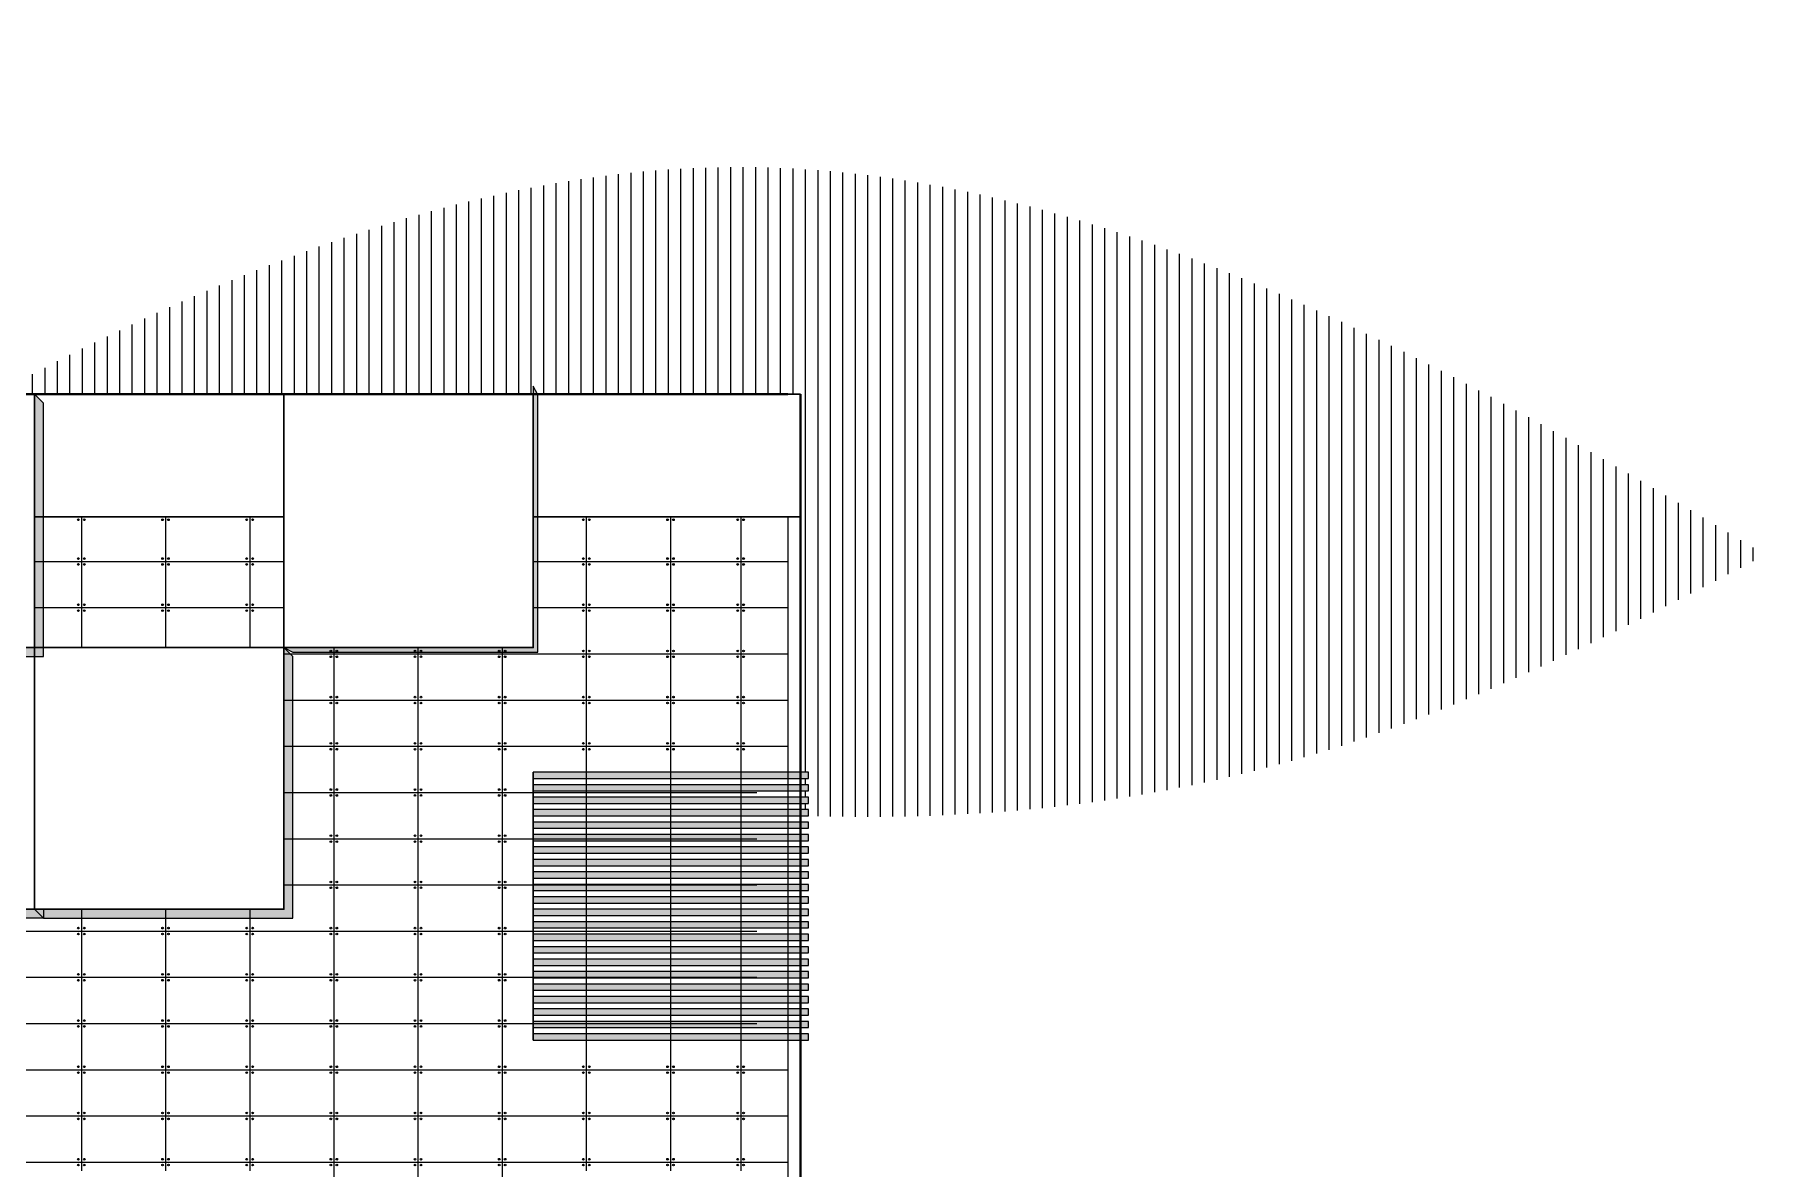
# Model space of a CAD drawing. Header units: millimetres. Extents: x 1564 to 2013, y 216 to 285.
# Drawn here: x 1663.26 to 1704.9, y 257.26 to 284.56 of the extents above; entities that cross this region are included whole.
import ezdxf

# ---------------------------------------------------------------- set-up
doc = ezdxf.new("R2010")
doc.units = ezdxf.units.MM
doc.header["$LTSCALE"] = 10
for name, color, linetype, lineweight in [('CINZA', 252, 'Continuous', 13), ('cinza 03', 252, 'Continuous', 13), ('pn 02', 16, 'Continuous', 20), ('PN 05', 50, 'Continuous', 40), ('PN-01', 90, 'Continuous', 13), ('PN-03', 180, 'Continuous', 30)]:
    doc.layers.add(name, color=color, linetype=linetype, lineweight=lineweight)

msp = doc.modelspace()

# ---------------------------------------------------------------- hatches: boundary and pattern name
at = {"layer": 'cinza 03'}
for points in [[(1657.255, 269.8), (1657.467, 269.588), (1663.467, 269.588), (1663.467, 275.688), (1663.255, 275.9), (1663.255, 269.8)], [(1675.367, 269.688), (1675.367, 275.888), (1675.255, 276.1), (1675.255, 269.8), (1669.255, 269.8), (1669.467, 269.688)], [(1669.467, 269.588), (1669.255, 269.8), (1669.255, 263.5), (1663.255, 263.5), (1663.467, 263.288), (1669.467, 263.288)], [(1663.467, 263.288), (1657.255, 263.288), (1657.255, 263.5), (1663.467, 263.5)]]:
    msp.add_hatch(color=256, dxfattribs=at).paths.add_polyline_path(points)
h = msp.add_hatch(color=256, dxfattribs=at)
h.paths.add_polyline_path([(1681.88, 266.65), (1681.88, 266.8), (1675.255, 266.8), (1675.255, 266.65)])
h.paths.add_polyline_path([(1681.88, 266.35), (1681.88, 266.5), (1675.255, 266.5), (1675.255, 266.35)])
h.paths.add_polyline_path([(1681.88, 266.05), (1681.88, 266.2), (1675.255, 266.2), (1675.255, 266.05)])
h.paths.add_polyline_path([(1681.88, 265.75), (1681.88, 265.9), (1675.255, 265.9), (1675.255, 265.75)])
h.paths.add_polyline_path([(1681.88, 265.45), (1681.88, 265.6), (1675.255, 265.6), (1675.255, 265.45)])
h.paths.add_polyline_path([(1681.88, 265.15), (1681.88, 265.3), (1675.255, 265.3), (1675.255, 265.15)])
h.paths.add_polyline_path([(1681.88, 264.85), (1681.88, 265), (1675.255, 265), (1675.255, 264.85)])
h.paths.add_polyline_path([(1681.88, 264.55), (1681.88, 264.7), (1675.255, 264.7), (1675.255, 264.55)])
h.paths.add_polyline_path([(1681.88, 264.25), (1681.88, 264.4), (1675.255, 264.4), (1675.255, 264.25)])
h.paths.add_polyline_path([(1681.88, 263.95), (1681.88, 264.1), (1675.255, 264.1), (1675.255, 263.95)])
h.paths.add_polyline_path([(1681.88, 263.65), (1681.88, 263.8), (1675.255, 263.8), (1675.255, 263.65)])
h.paths.add_polyline_path([(1681.88, 263.35), (1681.88, 263.5), (1675.255, 263.5), (1675.255, 263.35)])
h.paths.add_polyline_path([(1681.88, 263.05), (1681.88, 263.2), (1675.255, 263.2), (1675.255, 263.05)])
h.paths.add_polyline_path([(1681.88, 262.75), (1681.88, 262.9), (1675.255, 262.9), (1675.255, 262.75)])
h.paths.add_polyline_path([(1681.88, 262.45), (1681.88, 262.6), (1675.255, 262.6), (1675.255, 262.45)])
h.paths.add_polyline_path([(1681.88, 262.15), (1681.88, 262.3), (1675.255, 262.3), (1675.255, 262.15)])
h.paths.add_polyline_path([(1681.88, 261.85), (1681.88, 262), (1675.255, 262), (1675.255, 261.85)])
h.paths.add_polyline_path([(1681.88, 261.55), (1681.88, 261.7), (1675.255, 261.7), (1675.255, 261.55)])
h.paths.add_polyline_path([(1681.88, 261.25), (1681.88, 261.4), (1675.255, 261.4), (1675.255, 261.25)])
h.paths.add_polyline_path([(1681.88, 260.95), (1681.88, 261.1), (1675.255, 261.1), (1675.255, 260.95)])
h.paths.add_polyline_path([(1681.88, 260.35), (1681.88, 260.5), (1675.255, 260.5), (1675.255, 260.35)])
h.paths.add_polyline_path([(1681.88, 260.65), (1681.88, 260.8), (1675.255, 260.8), (1675.255, 260.65)])
at = {"layer": 'pn 02'}
h = msp.add_hatch(dxfattribs=at)
h.set_pattern_fill('_USER', color=140, scale=0.3, angle=90, style=0, pattern_type=0)
h.set_pattern_definition([(90, (1590.90576, 221.25), (-0.3, 2e-17), [])])
edge = h.paths.add_edge_path()
edge.add_spline(control_points=[(1653.723, 272.421), (1649.599, 273.826), (1644.023, 275.356), (1639.063, 273.384), (1637.727, 272.661)], knot_values=[9.508053, 9.508053, 9.508053, 9.508053, 21.736416, 26.395086, 26.395086, 26.395086, 26.395086], degree=3, periodic=0)
edge.add_spline(control_points=[(1637.727, 272.661), (1638.074, 272.453), (1638.421, 272.243), (1638.768, 272.032)], knot_values=[3.711064, 3.711064, 3.711064, 3.711064, 4.844924, 4.844924, 4.844924, 4.844924], degree=3, periodic=0)
edge.add_spline(control_points=[(1638.768, 272.032), (1636.636, 270.92), (1634.502, 269.823), (1632.339, 268.882)], knot_values=[71.619996, 71.619996, 71.619996, 71.619996, 78.72037, 78.72037, 78.72037, 78.72037], degree=3, periodic=0)
edge.add_spline(control_points=[(1632.339, 268.882), (1631.646, 268.313), (1630.956, 267.728), (1630.267, 267.139)], knot_values=[0.564265, 0.564265, 0.564265, 0.564265, 3.087588, 3.087588, 3.087588, 3.087588], degree=3, periodic=0)
edge.add_spline(control_points=[(1630.267, 267.139), (1632.818, 266.044), (1640.695, 263.765), (1648.411, 267.705), (1653.723, 270.844)], knot_values=[58.295447, 58.295447, 58.295447, 58.295447, 66.578969, 83.972473, 83.972473, 83.972473, 83.972473], degree=3, periodic=0)
edge.add_line((1653.723, 270.844), (1653.723, 272.421))
edge = h.paths.add_edge_path()
edge.add_line((1675.255, 276.1), (1675.361, 275.9))
edge.add_line((1675.361, 275.9), (1681.38, 275.9))
edge.add_line((1681.38, 275.9), (1681.68, 275.9))
edge.add_line((1681.68, 275.9), (1681.68, 272.95))
edge.add_line((1681.68, 272.95), (1681.68, 266.8))
edge.add_line((1681.68, 266.8), (1681.88, 266.8))
edge.add_line((1681.88, 266.8), (1681.88, 266.65))
edge.add_line((1681.88, 266.65), (1681.68, 266.65))
edge.add_line((1681.68, 266.65), (1681.68, 266.5))
edge.add_line((1681.68, 266.5), (1681.88, 266.5))
edge.add_line((1681.88, 266.5), (1681.88, 266.35))
edge.add_line((1681.88, 266.35), (1681.68, 266.35))
edge.add_line((1681.68, 266.35), (1681.68, 266.2))
edge.add_line((1681.68, 266.2), (1681.88, 266.2))
edge.add_line((1681.88, 266.2), (1681.88, 266.05))
edge.add_line((1681.88, 266.05), (1681.68, 266.05))
edge.add_line((1681.68, 266.05), (1681.68, 265.9))
edge.add_line((1681.68, 265.9), (1681.88, 265.9))
edge.add_line((1681.88, 265.9), (1681.88, 265.75))
edge.add_spline(control_points=[(1681.828, 265.75), (1686.143, 265.613), (1694.066, 266.471), (1701.456, 270.236), (1704.9, 272.032)], knot_values=[54.157835, 54.157835, 54.157835, 54.157835, 67.246944, 78.72037, 78.72037, 78.72037, 78.72037], degree=3, periodic=0)
edge.add_spline(control_points=[(1704.9, 272.032), (1696.593, 277.076), (1682.665, 284.562), (1668, 279.002), (1662.303, 275.9)], knot_values=[3.711064, 3.711064, 3.711064, 3.711064, 30.849498, 49.03647, 49.03647, 49.03647, 49.03647], degree=3, periodic=0)
edge.add_line((1662.303, 275.9), (1675.255, 275.9))
edge.add_line((1675.255, 275.9), (1675.255, 276.1))

# ---------------------------------------------------------------- linework, layer by layer
at = {"layer": 'CINZA'}
for p, q in [((1663.255, 272.95), (1669.255, 272.95)), ((1664.38, 272.95), (1664.38, 269.8)), ((1666.405, 272.95), (1666.405, 269.8)), ((1668.43, 272.95), (1668.43, 269.8)), ((1675.255, 272.95), (1680.63, 272.95)), ((1676.53, 272.95), (1676.53, 257.2)), ((1678.555, 272.95), (1678.555, 257.2)), ((1680.244, 272.95), (1680.244, 257.2)), ((1663.255, 271.875), (1669.255, 271.875)), ((1675.255, 271.875), (1681.38, 271.875)), ((1663.255, 270.763), (1669.255, 270.763)), ((1675.255, 270.763), (1681.38, 270.763)), ((1669.255, 269.65), (1681.38, 269.65)), ((1670.455, 269.8), (1670.455, 254.05)), ((1672.48, 269.8), (1672.48, 254.05)), ((1674.505, 269.8), (1674.505, 254.05)), ((1669.255, 268.538), (1681.38, 268.538)), ((1669.255, 267.425), (1681.38, 267.425)), ((1669.255, 266.313), (1680.63, 266.313)), ((1669.255, 265.2), (1680.63, 265.2)), ((1669.255, 264.088), (1680.63, 264.088)), ((1664.38, 263.5), (1664.38, 257.2)), ((1666.405, 263.5), (1666.405, 257.2)), ((1668.43, 263.5), (1668.43, 257.2)), ((1654.255, 262.975), (1680.63, 262.975)), ((1654.255, 261.863), (1680.63, 261.863)), ((1654.255, 260.75), (1680.63, 260.75)), ((1654.255, 259.638), (1681.38, 259.638)), ((1654.255, 258.525), (1681.38, 258.525)), ((1654.255, 257.413), (1681.38, 257.413))]:
    msp.add_line(p, q, dxfattribs=at)
for centre in [(1664.309, 272.879), (1664.451, 272.879), (1666.334, 272.879), (1666.476, 272.879), (1668.359, 272.879), (1668.501, 272.879), (1676.459, 272.879), (1676.601, 272.879), (1678.484, 272.879), (1678.626, 272.879), (1680.173, 272.879), (1680.314, 272.879), (1664.309, 271.946), (1664.451, 271.946), (1666.334, 271.946), (1666.476, 271.946), (1668.359, 271.946), (1668.501, 271.946), (1676.459, 271.946), (1676.601, 271.946), (1678.484, 271.946), (1678.626, 271.946), (1680.173, 271.946), (1680.314, 271.946), (1664.309, 271.804), (1664.451, 271.804), (1666.334, 271.804), (1666.476, 271.804), (1668.359, 271.804), (1668.501, 271.804), (1676.459, 271.804), (1676.601, 271.804), (1678.484, 271.804), (1678.626, 271.804), (1680.173, 271.804), (1680.314, 271.804), (1664.309, 270.833), (1664.309, 270.692), (1664.451, 270.833), (1664.451, 270.692), (1666.334, 270.833), (1666.334, 270.692), (1666.476, 270.833), (1666.476, 270.692), (1668.359, 270.833), (1668.359, 270.692), (1668.501, 270.833), (1668.501, 270.692), (1676.459, 270.833), (1676.459, 270.692), (1676.601, 270.833), (1676.601, 270.692), (1678.484, 270.833), (1678.484, 270.692), (1678.626, 270.833), (1678.626, 270.692), (1680.173, 270.833), (1680.173, 270.692), (1680.314, 270.833), (1680.314, 270.692), (1670.384, 269.721), (1670.384, 269.579), (1670.526, 269.721), (1670.526, 269.579), (1672.409, 269.721), (1672.409, 269.579), (1672.551, 269.721), (1672.551, 269.579), (1674.434, 269.721), (1674.434, 269.579), (1674.576, 269.721), (1674.576, 269.579), (1676.459, 269.721), (1676.459, 269.579), (1676.601, 269.721), (1676.601, 269.579), (1678.484, 269.721), (1678.484, 269.579), (1678.626, 269.721), (1678.626, 269.579), (1680.173, 269.721), (1680.173, 269.579), (1680.314, 269.721), (1680.314, 269.579), (1670.384, 268.608), (1670.526, 268.608), (1672.409, 268.608), (1672.551, 268.608), (1674.434, 268.608), (1674.576, 268.608), (1676.459, 268.608), (1676.601, 268.608), (1678.484, 268.608), (1678.626, 268.608), (1680.173, 268.608), (1680.314, 268.608), (1670.384, 268.467), (1670.526, 268.467), (1672.409, 268.467), (1672.551, 268.467), (1674.434, 268.467), (1674.576, 268.467), (1676.459, 268.467), (1676.601, 268.467), (1678.484, 268.467), (1678.626, 268.467), (1680.173, 268.467), (1680.314, 268.467), (1670.384, 267.496), (1670.384, 267.354), (1670.526, 267.496), (1670.526, 267.354), (1672.409, 267.496), (1672.409, 267.354), (1672.551, 267.496), (1672.551, 267.354), (1674.434, 267.496), (1674.434, 267.354), (1674.576, 267.496), (1674.576, 267.354), (1676.459, 267.496), (1676.459, 267.354), (1676.601, 267.496), (1676.601, 267.354), (1678.484, 267.496), (1678.484, 267.354), (1678.626, 267.496), (1678.626, 267.354), (1680.173, 267.496), (1680.173, 267.354), (1680.314, 267.496), (1680.314, 267.354), (1670.384, 266.383), (1670.384, 266.242), (1670.526, 266.383), (1670.526, 266.242), (1672.409, 266.383), (1672.409, 266.242), (1672.551, 266.383), (1672.551, 266.242), (1674.434, 266.383), (1674.434, 266.242), (1674.576, 266.383), (1674.576, 266.242), (1670.384, 265.271), (1670.526, 265.271), (1672.409, 265.271), (1672.551, 265.271), (1674.434, 265.271), (1674.576, 265.271), (1670.384, 265.129), (1670.526, 265.129), (1672.409, 265.129), (1672.551, 265.129), (1674.434, 265.129), (1674.576, 265.129), (1670.384, 264.158), (1670.384, 264.017), (1670.526, 264.158), (1670.526, 264.017), (1672.409, 264.158), (1672.409, 264.017), (1672.551, 264.158), (1672.551, 264.017), (1674.434, 264.158), (1674.434, 264.017), (1674.576, 264.158), (1674.576, 264.017), (1664.309, 263.046), (1664.309, 262.904), (1664.451, 263.046), (1664.451, 262.904), (1666.334, 263.046), (1666.334, 262.904), (1666.476, 263.046), (1666.476, 262.904), (1668.359, 263.046), (1668.359, 262.904), (1668.501, 263.046), (1668.501, 262.904), (1670.384, 263.046), (1670.384, 262.904), (1670.526, 263.046), (1670.526, 262.904), (1672.409, 263.046), (1672.409, 262.904), (1672.551, 263.046), (1672.551, 262.904), (1674.434, 263.046), (1674.434, 262.904), (1674.576, 263.046), (1674.576, 262.904), (1664.309, 261.933), (1664.451, 261.933), (1666.334, 261.933), (1666.476, 261.933), (1668.359, 261.933), (1668.501, 261.933), (1670.384, 261.933), (1670.526, 261.933), (1672.409, 261.933), (1672.551, 261.933), (1674.434, 261.933), (1674.576, 261.933), (1664.309, 261.792), (1664.451, 261.792), (1666.334, 261.792), (1666.476, 261.792), (1668.359, 261.792), (1668.501, 261.792), (1670.384, 261.792), (1670.526, 261.792), (1672.409, 261.792), (1672.551, 261.792), (1674.434, 261.792), (1674.576, 261.792), (1664.309, 260.821), (1664.309, 260.679), (1664.451, 260.821), (1664.451, 260.679), (1666.334, 260.821), (1666.334, 260.679), (1666.476, 260.821), (1666.476, 260.679), (1668.359, 260.821), (1668.359, 260.679), (1668.501, 260.821), (1668.501, 260.679), (1670.384, 260.821), (1670.384, 260.679), (1670.526, 260.821), (1670.526, 260.679), (1672.409, 260.821), (1672.409, 260.679), (1672.551, 260.821), (1672.551, 260.679), (1674.434, 260.821), (1674.434, 260.679), (1674.576, 260.821), (1674.576, 260.679), (1664.309, 259.708), (1664.309, 259.567), (1664.451, 259.708), (1664.451, 259.567), (1666.334, 259.708), (1666.334, 259.567), (1666.476, 259.708), (1666.476, 259.567), (1668.359, 259.708), (1668.359, 259.567), (1668.501, 259.708), (1668.501, 259.567), (1670.384, 259.708), (1670.384, 259.567), (1670.526, 259.708), (1670.526, 259.567), (1672.409, 259.708), (1672.409, 259.567), (1672.551, 259.708), (1672.551, 259.567), (1674.434, 259.708), (1674.434, 259.567), (1674.576, 259.708), (1674.576, 259.567), (1676.459, 259.708), (1676.459, 259.567), (1676.601, 259.708), (1676.601, 259.567), (1678.484, 259.708), (1678.484, 259.567), (1678.626, 259.708), (1678.626, 259.567), (1680.173, 259.708), (1680.173, 259.567), (1680.314, 259.708), (1680.314, 259.567), (1664.309, 258.596), (1664.309, 258.454), (1664.451, 258.596), (1664.451, 258.454), (1666.334, 258.596), (1666.334, 258.454), (1666.476, 258.596), (1666.476, 258.454), (1668.359, 258.596), (1668.359, 258.454), (1668.501, 258.596), (1668.501, 258.454), (1670.384, 258.596), (1670.384, 258.454), (1670.526, 258.596), (1670.526, 258.454), (1672.409, 258.596), (1672.409, 258.454), (1672.551, 258.596), (1672.551, 258.454), (1674.434, 258.596), (1674.434, 258.454), (1674.576, 258.596), (1674.576, 258.454), (1676.459, 258.596), (1676.459, 258.454), (1676.601, 258.596), (1676.601, 258.454), (1678.484, 258.596), (1678.484, 258.454), (1678.626, 258.596), (1678.626, 258.454), (1680.173, 258.596), (1680.173, 258.454), (1680.314, 258.596), (1680.314, 258.454), (1664.309, 257.483), (1664.451, 257.483), (1666.334, 257.483), (1666.476, 257.483), (1668.359, 257.483), (1668.501, 257.483), (1670.384, 257.483), (1670.526, 257.483), (1672.409, 257.483), (1672.551, 257.483), (1674.434, 257.483), (1674.576, 257.483), (1676.459, 257.483), (1676.601, 257.483), (1678.484, 257.483), (1678.626, 257.483), (1680.173, 257.483), (1680.314, 257.483), (1664.309, 257.342), (1664.451, 257.342), (1666.334, 257.342), (1666.476, 257.342), (1668.359, 257.342), (1668.501, 257.342), (1670.384, 257.342), (1670.526, 257.342), (1672.409, 257.342), (1672.551, 257.342), (1674.434, 257.342), (1674.576, 257.342), (1676.459, 257.342), (1676.601, 257.342), (1678.484, 257.342), (1678.626, 257.342), (1680.173, 257.342), (1680.314, 257.342)]:
    msp.add_circle(centre, 0.02, dxfattribs=at)
at = {"layer": 'cinza 03'}
for points in [[(1657.255, 269.8), (1657.467, 269.588), (1663.467, 269.588), (1663.467, 275.688), (1663.255, 275.9), (1663.255, 269.8)], [(1669.255, 269.8), (1669.467, 269.688), (1675.367, 269.688), (1675.367, 275.888), (1675.255, 276.1), (1675.255, 269.8)], [(1663.255, 263.5), (1663.467, 263.288), (1669.467, 263.288), (1669.467, 269.588), (1669.255, 269.8), (1669.255, 263.5)], [(1663.467, 263.288), (1657.255, 263.288), (1657.255, 263.5), (1663.467, 263.5)]]:
    msp.add_lwpolyline(points, close=True, dxfattribs=at)
at = {"layer": 'pn 02'}
msp.add_line((1681.38, 272.95), (1681.38, 243.95), dxfattribs=at)
at = {"layer": 'PN 05'}
for p, q in [((1654.255, 275.9), (1681.38, 275.9)), ((1681.68, 275.9), (1681.68, 244.063))]:
    msp.add_line(p, q, dxfattribs=at)
at = {"layer": 'PN-01'}
for points in [[(1681.88, 266.65), (1681.88, 266.8), (1675.255, 266.8), (1675.255, 266.65)], [(1681.88, 266.35), (1681.88, 266.5), (1675.255, 266.5), (1675.255, 266.35)], [(1681.88, 266.05), (1681.88, 266.2), (1675.255, 266.2), (1675.255, 266.05)], [(1681.88, 265.75), (1681.88, 265.9), (1675.255, 265.9), (1675.255, 265.75)], [(1681.88, 265.45), (1681.88, 265.6), (1675.255, 265.6), (1675.255, 265.45)], [(1681.88, 265.15), (1681.88, 265.3), (1675.255, 265.3), (1675.255, 265.15)], [(1681.88, 264.85), (1681.88, 265), (1675.255, 265), (1675.255, 264.85)], [(1681.88, 264.55), (1681.88, 264.7), (1675.255, 264.7), (1675.255, 264.55)], [(1681.88, 264.25), (1681.88, 264.4), (1675.255, 264.4), (1675.255, 264.25)], [(1681.88, 263.95), (1681.88, 264.1), (1675.255, 264.1), (1675.255, 263.95)], [(1681.88, 263.65), (1681.88, 263.8), (1675.255, 263.8), (1675.255, 263.65)], [(1681.88, 263.35), (1681.88, 263.5), (1675.255, 263.5), (1675.255, 263.35)], [(1681.88, 263.05), (1681.88, 263.2), (1675.255, 263.2), (1675.255, 263.05)], [(1681.88, 262.75), (1681.88, 262.9), (1675.255, 262.9), (1675.255, 262.75)], [(1681.88, 262.45), (1681.88, 262.6), (1675.255, 262.6), (1675.255, 262.45)], [(1681.88, 262.15), (1681.88, 262.3), (1675.255, 262.3), (1675.255, 262.15)], [(1681.88, 261.85), (1681.88, 262), (1675.255, 262), (1675.255, 261.85)], [(1681.88, 261.55), (1681.88, 261.7), (1675.255, 261.7), (1675.255, 261.55)], [(1681.88, 261.25), (1681.88, 261.4), (1675.255, 261.4), (1675.255, 261.25)], [(1681.88, 260.95), (1681.88, 261.1), (1675.255, 261.1), (1675.255, 260.95)], [(1681.88, 260.65), (1681.88, 260.8), (1675.255, 260.8), (1675.255, 260.65)], [(1681.88, 260.35), (1681.88, 260.5), (1675.255, 260.5), (1675.255, 260.35)]]:
    msp.add_lwpolyline(points, close=True, dxfattribs=at)
at = {"layer": 'PN-03'}
msp.add_line((1675.255, 266.8), (1675.255, 260.35), dxfattribs=at)
for points in [[(1657.255, 269.8), (1663.255, 269.8), (1663.255, 275.9), (1657.255, 275.9)], [(1669.255, 275.9), (1663.255, 275.9), (1663.255, 272.95), (1669.255, 272.95)], [(1669.255, 269.8), (1675.255, 269.8), (1675.255, 275.9), (1669.255, 275.9)], [(1675.255, 275.9), (1681.68, 275.9), (1681.68, 272.95), (1675.255, 272.95)], [(1657.255, 263.5), (1663.255, 263.5), (1663.255, 269.8), (1657.255, 269.8)], [(1663.255, 263.5), (1669.255, 263.5), (1669.255, 269.8), (1663.255, 269.8)]]:
    msp.add_lwpolyline(points, close=True, dxfattribs=at)

doc.saveas('drawing.dxf')
